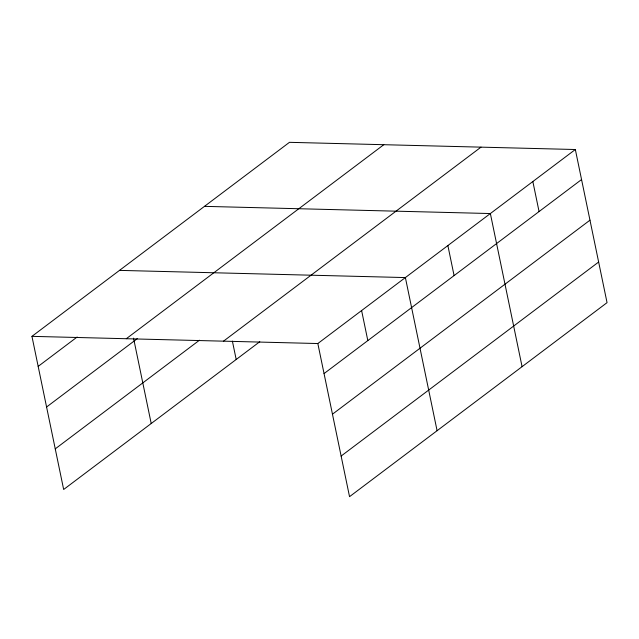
<?xml version="1.0" encoding="UTF-8"?>
<svg xmlns="http://www.w3.org/2000/svg" width="639" height="639" viewBox="0 0 639 639"><rect width="100%" height="100%" fill="white"/><g stroke="black" fill="none" stroke-linecap="round" stroke-linejoin="round"><path stroke-width="0.96" d="M259.793 341.705L63.66 489.482L31.95 336.354L289.459 142.329L575.34 149.518L607.05 302.646L349.541 496.671L317.831 343.534L575.34 149.518M38.172 366.387L77.167 337.001M126.29 338.726L383.799 144.702M46.583 407.003L137.281 338.67M55.25 448.858L199.456 340.212M223.49 341.17L480.999 147.146M324.053 373.575L581.554 179.551M332.464 414.192L589.973 220.175M341.13 456.046L598.639 262.03M204.48 206.357L490.361 213.546L522.071 366.674M119.501 270.385L405.382 277.574L437.092 430.702M31.95 336.354L317.831 343.534M532.846 181.532L539.068 211.565M447.875 245.56L454.089 275.593M361.61 310.554L367.824 340.587M232.388 341.114L236.19 359.485M133.535 338.135L151.211 423.513"/></g></svg>
